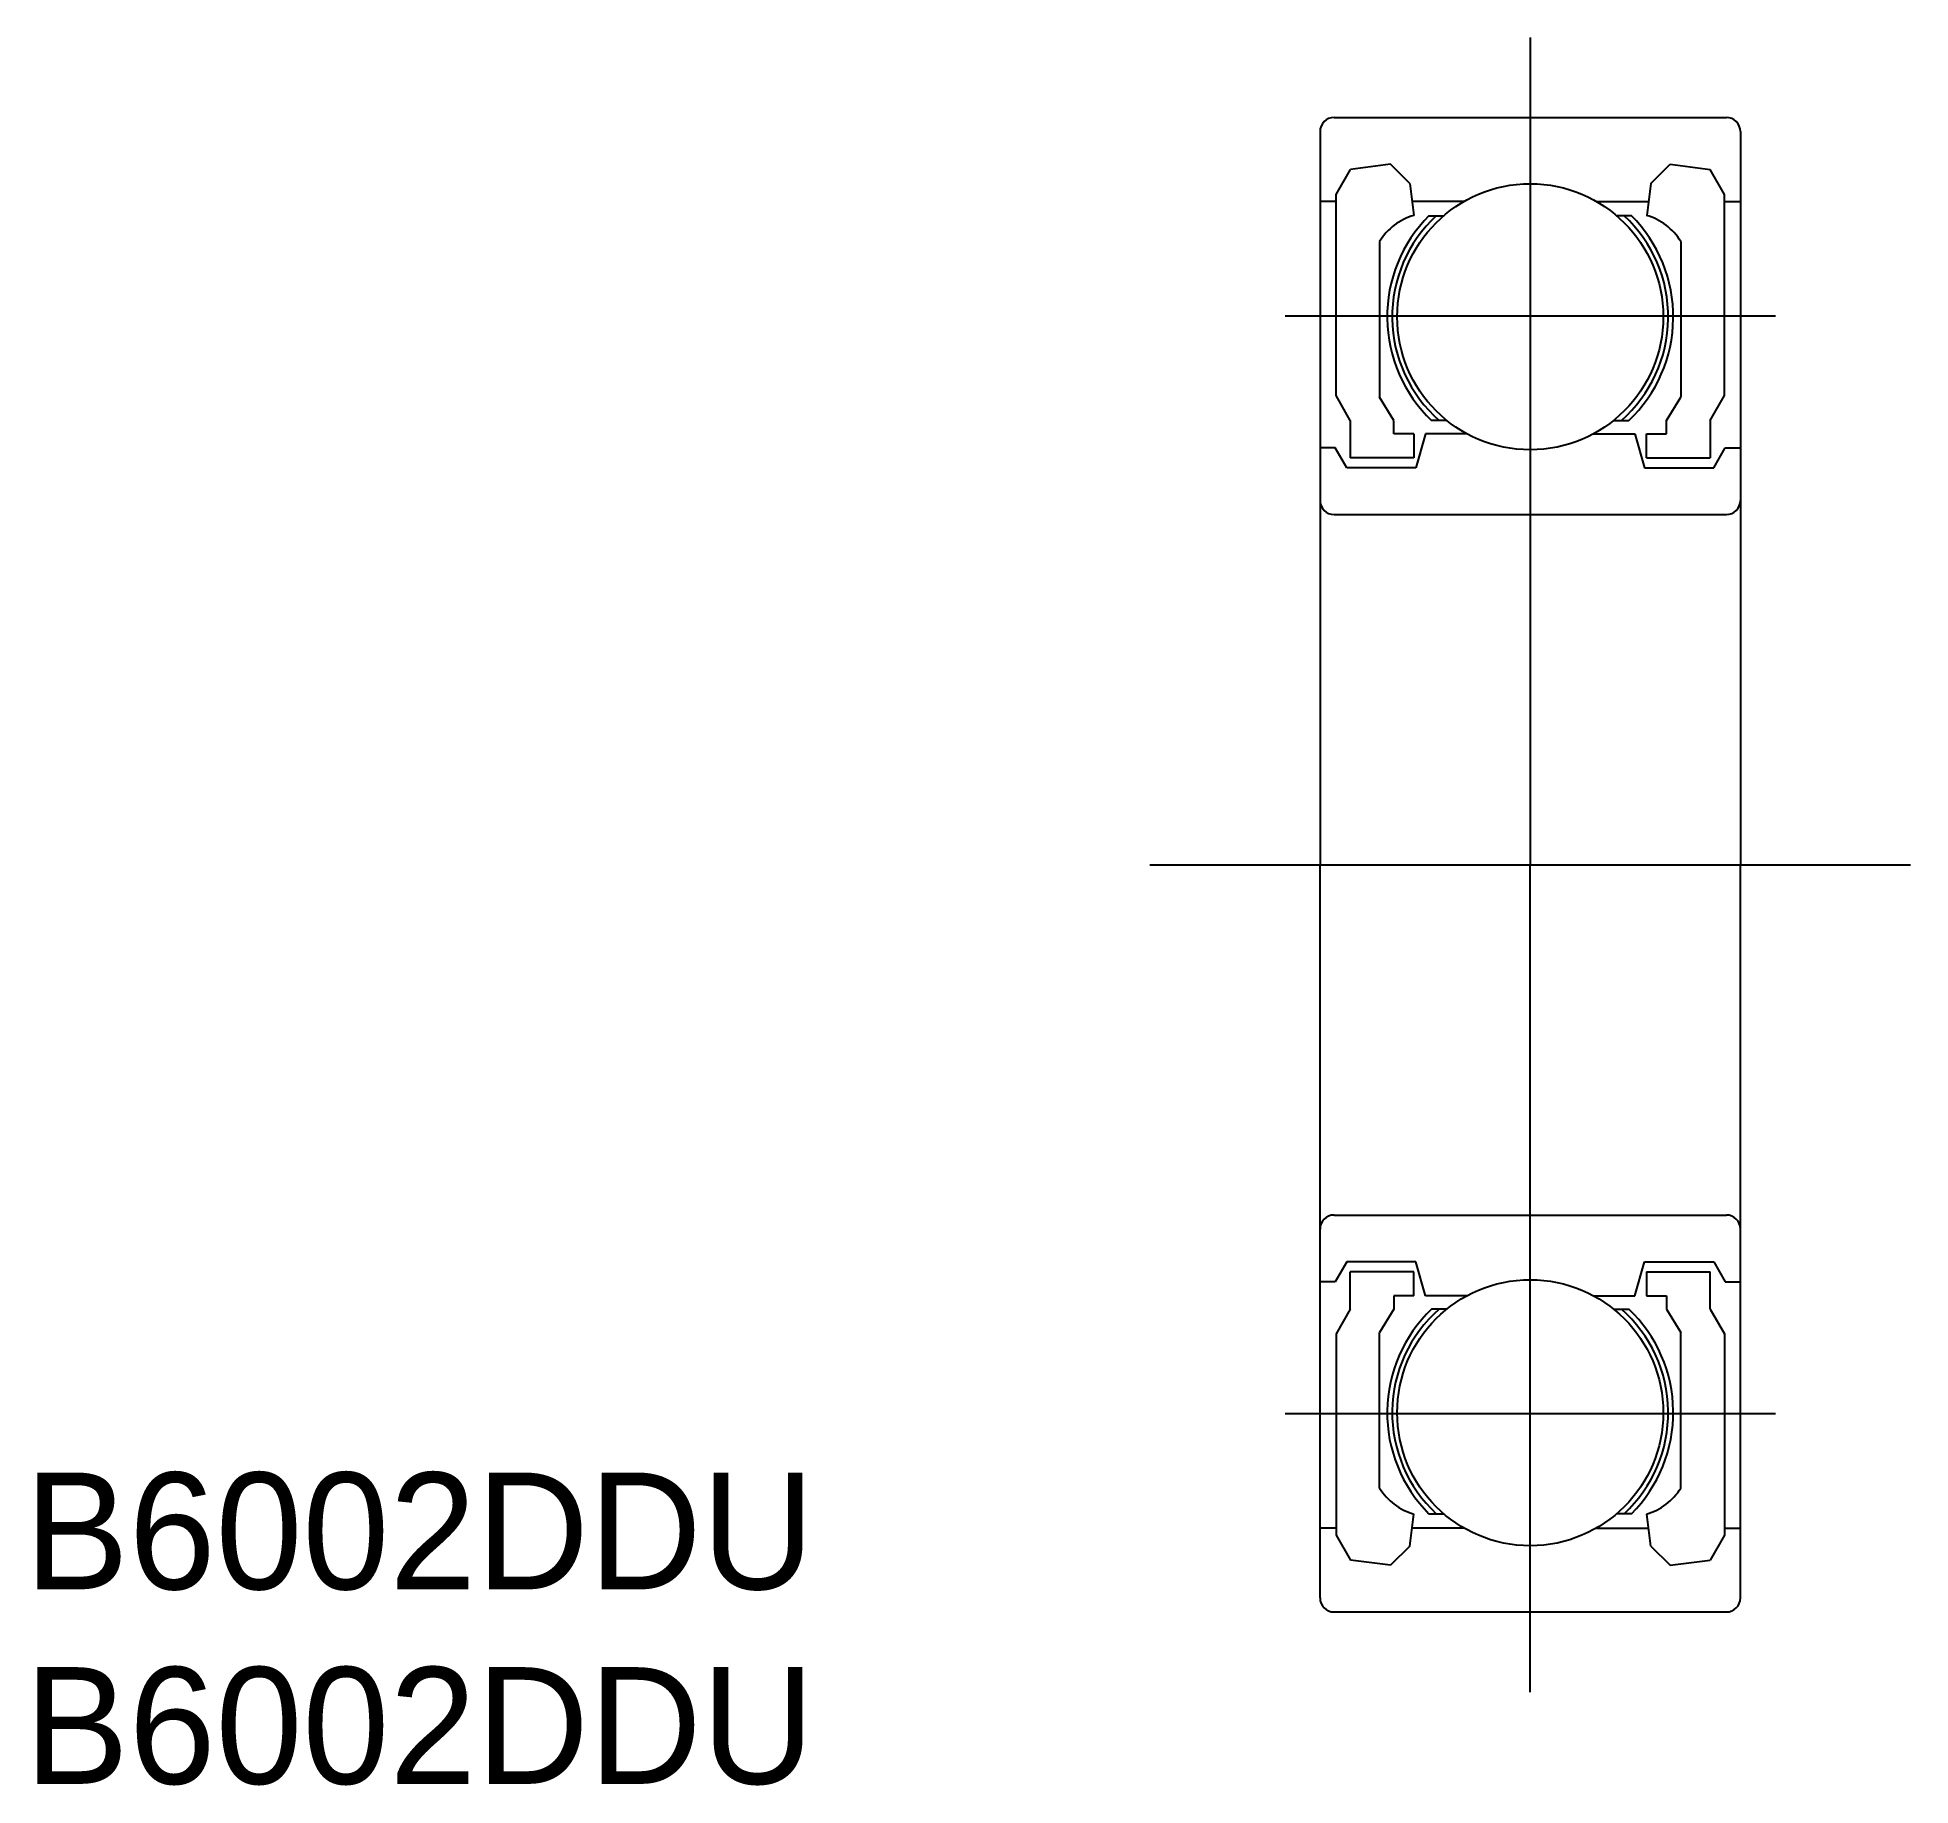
# Model space of a CAD drawing. Extents: x 724.9 to 765, y 606.5 to 643.9.
import ezdxf

# ---------------------------------------------------------------- set-up
doc = ezdxf.new("R2010")
doc.units = 0
doc.linetypes.add('CENTER', pattern=[50.8, 31.75, -6.35, 6.35, -6.35])
doc.layers.get('0').update_dxf_attribs({"linetype": 'CONTINUOUS'})
doc.layers.add('CENTER', color=1, linetype='CENTER')

msp = doc.modelspace()

# ---------------------------------------------------------------- linework, layer by layer
for p, q in [((752.65, 642.192), (761.05, 642.192)), ((754.682, 640.089), (755, 640.089)), ((754.682, 640.089), (755, 640.089)), ((759.017, 640.089), (758.7, 640.089)), ((759.017, 640.089), (758.7, 640.089)), ((755.066, 635.705), (754.739, 635.705)), ((758.634, 635.705), (758.961, 635.705)), ((755.495, 635.42), (754.606, 635.42)), ((758.205, 635.42), (759.093, 635.42)), ((752.65, 633.692), (761.05, 633.692)), ((752.65, 618.692), (761.05, 618.692)), ((755.495, 616.963), (754.606, 616.963)), ((758.205, 616.963), (759.093, 616.963)), ((755.066, 616.678), (754.739, 616.678)), ((758.634, 616.678), (758.961, 616.678)), ((754.682, 612.294), (755, 612.294)), ((754.682, 612.294), (755, 612.294)), ((759.017, 612.294), (758.7, 612.294)), ((759.017, 612.294), (758.7, 612.294)), ((752.65, 610.192), (761.05, 610.192))]:
    msp.add_line(p, q)
at = {"color": 7, "linetype": 'CONTINUOUS'}
for p, q in [((752.35, 641.892), (752.35, 626.192)), ((761.35, 641.892), (761.35, 626.192)), ((752.693, 640.547), (753, 641.079)), ((753.856, 641.192), (753, 641.079)), ((754.269, 640.779), (753.856, 641.192)), ((759.431, 640.779), (759.844, 641.192)), ((759.844, 641.192), (760.7, 641.079)), ((761.007, 640.547), (760.7, 641.079)), ((752.693, 636.237), (752.693, 640.547)), ((754.269, 640.779), (754.356, 640.095)), ((759.431, 640.779), (759.344, 640.095)), ((761.007, 636.237), (761.007, 640.547)), ((752.693, 640.394), (752.35, 640.394)), ((755.432, 640.394), (754.318, 640.394)), ((758.268, 640.394), (759.382, 640.394)), ((761.007, 640.394), (761.35, 640.394)), ((753.626, 639.54), (753.626, 636.206)), ((760.074, 639.54), (760.074, 636.206)), ((752.997, 635.705), (752.693, 636.237)), ((753.929, 635.705), (753.626, 636.206)), ((759.771, 635.705), (760.074, 636.206)), ((760.703, 635.705), (761.007, 636.237)), ((752.997, 635.705), (752.997, 634.906)), ((753.929, 635.42), (753.929, 635.705)), ((759.771, 635.42), (759.771, 635.705)), ((760.703, 635.705), (760.703, 634.906)), ((754.357, 635.42), (753.929, 635.42)), ((754.357, 635.42), (754.357, 634.906)), ((754.606, 635.42), (754.402, 634.692)), ((759.093, 635.42), (759.298, 634.692)), ((759.343, 634.906), (759.343, 635.42)), ((759.343, 635.42), (759.771, 635.42)), ((752.675, 635.119), (752.35, 635.119)), ((752.922, 634.692), (752.675, 635.119)), ((754.357, 634.906), (752.997, 634.906)), ((759.343, 634.906), (760.703, 634.906)), ((760.778, 634.692), (761.025, 635.119)), ((761.025, 635.119), (761.35, 635.119)), ((754.402, 634.692), (752.922, 634.692)), ((759.298, 634.692), (760.778, 634.692)), ((752.35, 610.492), (752.35, 626.192)), ((761.35, 610.492), (761.35, 626.192)), ((752.922, 617.692), (752.675, 617.264)), ((754.402, 617.692), (752.922, 617.692)), ((754.606, 616.963), (754.402, 617.692)), ((759.093, 616.963), (759.298, 617.692)), ((759.298, 617.692), (760.778, 617.692)), ((760.778, 617.692), (761.025, 617.264)), ((752.675, 617.264), (752.35, 617.264)), ((752.997, 616.678), (752.997, 617.478)), ((754.357, 617.478), (752.997, 617.478)), ((754.357, 616.963), (754.357, 617.478)), ((759.343, 617.478), (760.703, 617.478)), ((759.343, 617.478), (759.343, 616.963)), ((760.703, 616.678), (760.703, 617.478)), ((761.025, 617.264), (761.35, 617.264)), ((753.929, 616.963), (753.929, 616.678)), ((754.357, 616.963), (753.929, 616.963)), ((759.343, 616.963), (759.771, 616.963)), ((759.771, 616.963), (759.771, 616.678)), ((752.997, 616.678), (752.693, 616.147)), ((753.929, 616.678), (753.626, 616.177)), ((759.771, 616.678), (760.074, 616.177)), ((760.703, 616.678), (761.007, 616.147)), ((752.693, 616.147), (752.693, 611.836)), ((753.626, 612.844), (753.626, 616.177)), ((760.074, 612.844), (760.074, 616.177)), ((761.007, 616.147), (761.007, 611.836)), ((752.693, 611.989), (752.35, 611.989)), ((754.269, 611.604), (754.356, 612.288)), ((755.432, 611.989), (754.318, 611.989)), ((758.268, 611.989), (759.382, 611.989)), ((759.431, 611.604), (759.344, 612.288)), ((761.007, 611.989), (761.35, 611.989)), ((752.693, 611.836), (753, 611.304)), ((754.269, 611.604), (753.856, 611.192)), ((759.431, 611.604), (759.844, 611.192)), ((761.007, 611.836), (760.7, 611.304)), ((753.856, 611.192), (753, 611.304)), ((759.844, 611.192), (760.7, 611.304))]:
    msp.add_line(p, q, dxfattribs=at)
for centre in [(756.85, 637.925), (756.85, 614.459)]:
    msp.add_circle(centre, 2.848, dxfattribs=at)
for centre, radius, start, end in [((752.65, 641.892), 0.3, 90, 180), ((761.05, 641.892), 0.3, 0, 90), ((754.716, 638.865), 1.282, 106.2645, 148.2193), ((756.85, 637.925), 3.063, 135.0413, 226.4324), ((756.85, 637.925), 2.955, 132.9151, 228.6756), ((756.85, 637.925), 2.955, 311.3244, 47.0849), ((756.85, 637.925), 3.063, 313.5676, 44.9587), ((758.984, 638.865), 1.282, 31.7807, 73.7355), ((752.65, 633.992), 0.3, 180, 270), ((761.05, 633.992), 0.3, 270, 0), ((752.65, 618.392), 0.3, 90, 180), ((761.05, 618.392), 0.3, 0, 90), ((756.85, 614.459), 3.063, 133.5676, 224.9587), ((756.85, 614.459), 2.955, 131.3244, 227.0849), ((756.85, 614.459), 2.955, 312.9151, 48.6756), ((756.85, 614.459), 3.063, 315.0413, 46.4324), ((754.716, 613.519), 1.282, 211.7807, 253.7355), ((758.984, 613.519), 1.282, 286.2645, 328.2193), ((752.65, 610.492), 0.3, 180, 270), ((761.05, 610.492), 0.3, 270, 0)]:
    msp.add_arc(centre, radius, start, end, dxfattribs=at)
at = {"layer": 'CENTER', "color": 1, "linetype": 'CENTER'}
for p, q in [((756.85, 643.906), (756.85, 626.192)), ((751.6, 637.942), (762.1, 637.942)), ((748.707, 626.192), (764.993, 626.192)), ((751.707, 626.192), (761.993, 626.192)), ((751.707, 626.192), (761.993, 626.192)), ((756.85, 608.478), (756.85, 626.192)), ((751.6, 614.442), (762.1, 614.442))]:
    msp.add_line(p, q, dxfattribs=at)

# ---------------------------------------------------------------- texts
at = {"color": 7, "linetype": 'CONTINUOUS'}
for p in [(724.615, 610.678), (724.615, 606.511)]:
    msp.add_text('B6002DDU', height=2.5, dxfattribs=at).set_placement(p)

doc.saveas('drawing.dxf')
